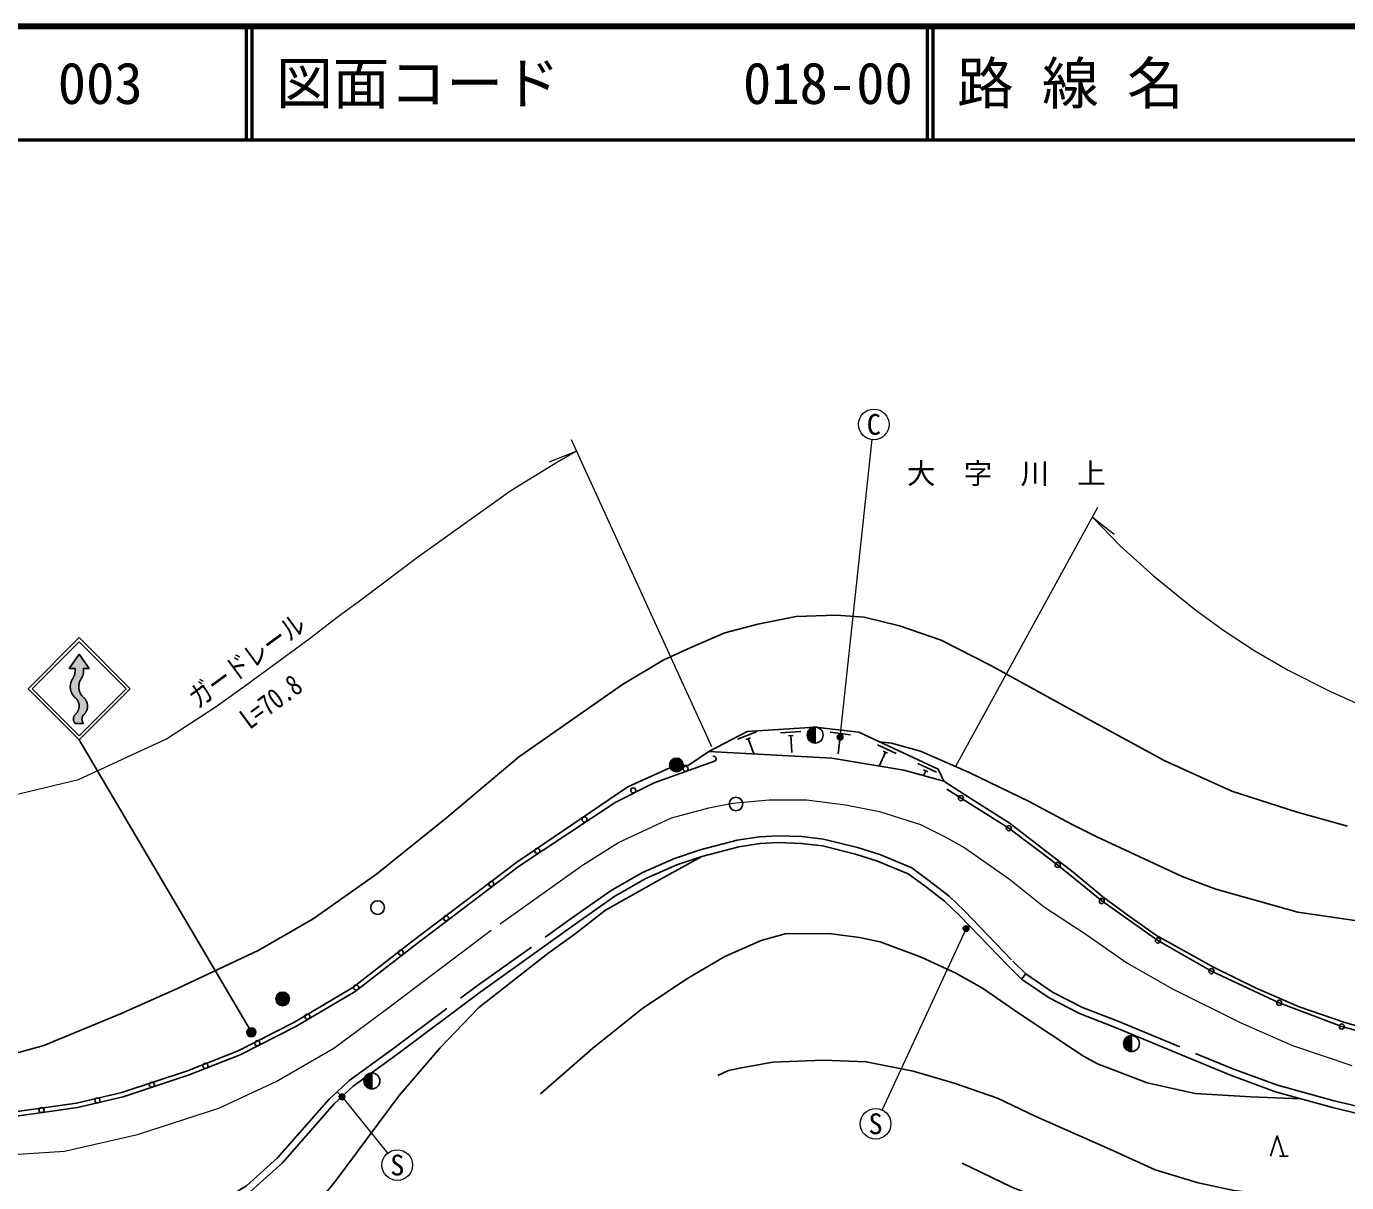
# Model space of a CAD drawing. Units: millimetres on the paper, with parts at other scales. Extents: x 40 to 680, y 20 to 380.
# Drawn here: x 98.4 to 214.7, y 278.2 to 380 of the extents above; entities that cross this region are included whole.
import ezdxf
from ezdxf.enums import TextEntityAlignment as Align

# ---------------------------------------------------------------- set-up
doc = ezdxf.new("R2010")
doc.units = ezdxf.units.MM
doc.linetypes.add('CHAIN', pattern=[18.5, 12, -1.5, 3.5, -1.5])
doc.linetypes.add('DASHED', pattern=[7.5, 6, -1.5])
for name, color, linetype, lineweight in [('M-BGD', 7, 'Continuous', 25), ('M-BMK', 2, 'CHAIN', 13), ('M-BMK-SRVR', 3, 'Continuous', 25), ('M-STR-HTXT', 7, 'Continuous', 13), ('M-STR-STRC', 7, 'Continuous', 25), ('M-TTL', 2, 'Continuous', 140), ('M-TTL-LINE', 7, 'Continuous', 50)]:
    doc.layers.add(name, color=color, linetype=linetype, lineweight=lineweight)
doc.layers.add('M-BMK-HTXT', color=7, linetype='Continuous')
doc.layers.add('M-TTL-TXT', color=7, linetype='Continuous')
doc.styles.add('ＭＳ ゴシック', font='')
doc.styles.get('ＭＳ ゴシック').set_extended_font_data('MS Gothic')

msp = doc.modelspace()

# ---------------------------------------------------------------- hatches: boundary and pattern name
at = {"layer": 'M-BGD'}
for points in [[(167.879, 318.277, 0.41421), (167.179, 317.577, 0.41421), (167.879, 316.877)], [(155.053, 314.952, -0.41421), (155.653, 315.552, -0.41421), (156.253, 314.952, -1)], [(120.358, 294.334, -0.41421), (120.958, 294.934, -0.41421), (121.558, 294.334, -1)], [(195.754, 291.103, 0.41421), (195.054, 290.403, 0.41421), (195.754, 289.703)], [(128.825, 287.811, 0.41421), (128.125, 287.111, 0.41421), (128.825, 286.411)]]:
    msp.add_hatch(color=256, dxfattribs=at).paths.add_polyline_path(points)
at = {"layer": 'M-STR-STRC'}
for points in [[(102.998, 321.81), (102.998, 321.861), (102.999, 321.912), (103.003, 321.963), (103.009, 322.014), (103.017, 322.065), (103.027, 322.115), (103.039, 322.165), (103.053, 322.214), (103.069, 322.263), (103.086, 322.311), (103.106, 322.358), (103.127, 322.405), (103.15, 322.451), (103.175, 322.496), (103.202, 322.539), (103.213, 322.556), (103.239, 322.595), (103.263, 322.635), (103.285, 322.676), (103.306, 322.718), (103.326, 322.761), (103.343, 322.804), (103.359, 322.849), (103.373, 322.893), (103.385, 322.939), (103.396, 322.984), (103.405, 323.03), (103.412, 323.077), (103.417, 323.123), (103.42, 323.17), (103.422, 323.217), (103.421, 323.264), (103.419, 323.311), (103.415, 323.357), (103.409, 323.404), (103.401, 323.45), (103.4, 323.455), (103.9, 323.455), (103.025, 324.705), (102.15, 323.455), (102.65, 323.455), (102.658, 323.409), (102.664, 323.363), (102.669, 323.316), (102.671, 323.269), (102.672, 323.222), (102.67, 323.175), (102.667, 323.129), (102.662, 323.082), (102.656, 323.036), (102.647, 322.99), (102.637, 322.944), (102.625, 322.899), (102.611, 322.854), (102.595, 322.81), (102.578, 322.766), (102.559, 322.723), (102.538, 322.681), (102.515, 322.64), (102.491, 322.6), (102.466, 322.56), (102.463, 322.556), (102.435, 322.512), (102.41, 322.468), (102.386, 322.423), (102.364, 322.376), (102.344, 322.329), (102.325, 322.281), (102.309, 322.233), (102.294, 322.184), (102.282, 322.134), (102.271, 322.084), (102.262, 322.033), (102.255, 321.983), (102.251, 321.932), (102.248, 321.88), (102.247, 321.829), (102.249, 321.778), (102.252, 321.727), (102.257, 321.676), (102.265, 321.625), (102.274, 321.575), (102.285, 321.525), (102.299, 321.475), (102.314, 321.426), (102.331, 321.378), (102.35, 321.33), (102.371, 321.283), (102.393, 321.237), (102.418, 321.192), (102.444, 321.148), (102.472, 321.105), (102.502, 321.063), (102.533, 321.023), (102.566, 320.983), (102.6, 320.945), (102.636, 320.908), (102.65, 320.894), (102.68, 320.87), (102.708, 320.846), (102.736, 320.82), (102.762, 320.793), (102.788, 320.765), (102.812, 320.736), (102.835, 320.706), (102.857, 320.675), (102.878, 320.644), (102.897, 320.611), (102.916, 320.578), (102.932, 320.545), (102.948, 320.51), (102.962, 320.475), (102.975, 320.44), (102.986, 320.403), (102.996, 320.367), (103.005, 320.33), (103.012, 320.293), (103.017, 320.256), (103.022, 320.218), (103.024, 320.181), (103.025, 320.143), (103.025, 320.105), (103.023, 320.067), (103.02, 320.03), (103.015, 319.992), (103.009, 319.955), (103.001, 319.918), (102.992, 319.881), (102.982, 319.845), (102.97, 319.809), (102.956, 319.774), (102.942, 319.739), (102.925, 319.705), (102.908, 319.671), (102.889, 319.639), (102.869, 319.606), (102.848, 319.575), (102.826, 319.545), (102.802, 319.515), (102.777, 319.487), (102.751, 319.459), (102.724, 319.433), (102.696, 319.407), (102.667, 319.383), (102.65, 319.37), (102.636, 319.349), (102.622, 319.327), (102.609, 319.305), (102.597, 319.283), (102.586, 319.26), (102.576, 319.236), (102.567, 319.213), (102.558, 319.189), (102.551, 319.164), (102.544, 319.139), (102.539, 319.115), (102.535, 319.089), (102.531, 319.064), (102.529, 319.039), (102.527, 319.013), (102.527, 318.988), (102.527, 318.962), (102.529, 318.937), (102.531, 318.912), (102.535, 318.886), (102.539, 318.861), (102.545, 318.836), (102.551, 318.812), (102.559, 318.787), (102.567, 318.763), (102.576, 318.739), (102.587, 318.716), (102.598, 318.693), (102.61, 318.671), (102.623, 318.649), (102.636, 318.627), (102.65, 318.607), (103.4, 318.607), (103.379, 318.637), (103.354, 318.678), (103.332, 318.722), (103.313, 318.766), (103.298, 318.813), (103.287, 318.86), (103.28, 318.908), (103.276, 318.956), (103.276, 319.005), (103.28, 319.053), (103.288, 319.101), (103.299, 319.148), (103.314, 319.194), (103.333, 319.239), (103.355, 319.282), (103.38, 319.324), (103.401, 319.351), (103.43, 319.376), (103.459, 319.401), (103.487, 319.428), (103.514, 319.456), (103.539, 319.485), (103.564, 319.514), (103.587, 319.545), (103.609, 319.577), (103.63, 319.609), (103.65, 319.642), (103.668, 319.676), (103.685, 319.711), (103.7, 319.746), (103.714, 319.782), (103.727, 319.818), (103.738, 319.855), (103.748, 319.893), (103.756, 319.93), (103.763, 319.968), (103.768, 320.006), (103.772, 320.045), (103.775, 320.083), (103.775, 320.122), (103.775, 320.16), (103.772, 320.199), (103.769, 320.237), (103.763, 320.275), (103.757, 320.313), (103.749, 320.351), (103.739, 320.388), (103.728, 320.425), (103.715, 320.461), (103.701, 320.497), (103.686, 320.533), (103.669, 320.567), (103.651, 320.601), (103.631, 320.635), (103.611, 320.667), (103.589, 320.699), (103.565, 320.729), (103.541, 320.759), (103.515, 320.788), (103.489, 320.816), (103.461, 320.843), (103.432, 320.868), (103.402, 320.893), (103.4, 320.895), (103.363, 320.931), (103.328, 320.969), (103.295, 321.008), (103.263, 321.048), (103.233, 321.089), (103.205, 321.132), (103.178, 321.176), (103.153, 321.22), (103.129, 321.266), (103.108, 321.312), (103.088, 321.36), (103.07, 321.408), (103.054, 321.456), (103.04, 321.506), (103.028, 321.556), (103.018, 321.606), (103.01, 321.656), (103.004, 321.707), (103, 321.758)], [(170.272, 317.551, -1), (169.879, 317.241, -0.41421), (169.921, 317.593, -0.41421)], [(180.952, 300.442, -0.41421), (181.104, 300.761, -0.41421), (181.423, 300.609, -1)], [(117.869, 291.187, -0.41421), (117.992, 291.739, -0.41421), (118.544, 291.616, -1)], [(126.175, 285.454, -1), (126.211, 285.952, -1)]]:
    msp.add_hatch(color=256, dxfattribs=at).paths.add_polyline_path(points)

# ---------------------------------------------------------------- linework, layer by layer
at = {"layer": 'M-BGD'}
for p, q in [((162.716, 317.862), (161.031, 317.228)), ((166.62, 317.894), (164.824, 317.776)), ((167.879, 318.277), (167.879, 316.877)), ((171.001, 317.61), (169.213, 317.819)), ((162.175, 317.338), (161.782, 317.191)), ((161.979, 317.265), (162.488, 315.912)), ((165.951, 317.549), (165.532, 317.522)), ((165.741, 317.536), (165.84, 316.039)), ((170.281, 317.392), (169.864, 317.441)), ((170.072, 317.417), (169.898, 315.927)), ((175.02, 315.963), (173.388, 316.724)), ((174.077, 316.072), (173.508, 314.851)), ((174.268, 315.983), (173.887, 316.161)), ((178.573, 314.307), (176.941, 315.068)), ((177.82, 314.327), (177.44, 314.504)), ((177.63, 314.415), (177.442, 314.011)), ((186.052, 296.089), (186.436, 296.553)), ((195.754, 291.103), (195.754, 289.703)), ((128.825, 287.811), (128.825, 286.411)), ((126.193, 285.703), (125.764, 286.16)), ((208.798, 280.482), (209.55, 280.482))]:
    msp.add_line(p, q, dxfattribs=at)
for points in [[(95.22, 288.945), (99.927, 290.241), (106.686, 293.028), (111.76, 295.28), (118.867, 298.616), (123.636, 301.381), (129.242, 305.337), (135.392, 310.297), (141.739, 315.64), (150.918, 322.039), (154.477, 324.166), (156.863, 325.248), (159.92, 326.575), (162.829, 327.342), (166.206, 328.019), (169.743, 328.149), (172.2, 327.952), (175.303, 327.211), (178.99, 325.933), (183.291, 323.73), (188.522, 320.862), (193.339, 318.205), (198.705, 315.306), (204.608, 312.649), (210.362, 310.8), (214.789, 309.549)], [(179.207, 313.524), (178.709, 314.574), (171.734, 317.826), (167.879, 318.277), (161.877, 317.883), (158.516, 316.133)], [(173.547, 316.981), (174.597, 316.87), (177.16, 316.158), (181.462, 314.283), (186.748, 311.716), (190.471, 309.735), (192.706, 308.603), (200.215, 305.111), (203.194, 304.009), (207.812, 302.721), (210.426, 301.984), (215.857, 301.189)], [(85.756, 286.402), (94.815, 284.043), (102.81, 285.151), (106.792, 286.084), (112.587, 288.015), (117.04, 289.773), (121.939, 292.262), (127.137, 295.332), (132.325, 299.365), (141.583, 306.38), (151.371, 313.019), (155.653, 314.952), (156.697, 314.9), (158.516, 316.133), (169.346, 315.53), (175.683, 314.496), (179.207, 313.524)], [(94.792, 283.636), (102.883, 284.758), (106.901, 285.699), (112.724, 287.639), (117.205, 289.408), (122.131, 291.911), (127.362, 295), (132.568, 299.048), (141.816, 306.055), (150.247, 311.65), (153.7, 313.367), (159.011, 315.276)], [(179.207, 313.524), (181.531, 312.005), (184.987, 309.832), (190.621, 305.497), (193.244, 303.324), (195.556, 301.615), (197.966, 299.922), (202.972, 297.143), (206.745, 295.285), (210.535, 293.64), (214.541, 292.259), (220.862, 290.5)], [(179.474, 312.812), (184.948, 309.375), (189.25, 306.136), (193.135, 302.961), (198.09, 299.483), (202.808, 296.785), (208.78, 293.987), (214.279, 291.902), (220.614, 290.168), (235.036, 286.96), (240.642, 285.532), (250.352, 282.517), (255.99, 280.075)], [(118.121, 277.375), (120.94, 279.905), (125.502, 285.089), (127.167, 286.657), (130.983, 289.42), (138.354, 294.932), (146.932, 301.073), (150.221, 303.373), (152.953, 304.941), (155.708, 306.159), (157.907, 306.894), (161.143, 307.727), (163.038, 308.028), (164.618, 308.101), (166.656, 308.036), (168.519, 307.815), (171.443, 307.086), (173.381, 306.483), (176.092, 305.351), (177.455, 304.346), (179.286, 302.932), (180.606, 301.681), (184.879, 297.251), (186.052, 296.089), (188.501, 294.419), (191.188, 293.039), (194.256, 291.842), (204.47, 287.613), (208.453, 286.162), (213.477, 284.785), (219.674, 283.287)], [(87.724, 269.158), (89.027, 269.158), (91.209, 268.855), (94.069, 268.056), (99.389, 266.572), (103.959, 265.53), (107.776, 265.322), (111.499, 265.489), (114.451, 266.46), (116.766, 268.262), (120.124, 271.459), (125.665, 278.372), (131.237, 285.829), (134.81, 289.992), (138.211, 293.549), (144.329, 298.326), (146.607, 299.972), (149.415, 302.157), (154.372, 304.954), (157.907, 306.894)], [(210.718, 285.541), (206.259, 285.725), (201.377, 286.011), (197.15, 286.944), (192.775, 288.621), (191.526, 289.297), (185.859, 293.06), (182.623, 295.276), (180.285, 296.59), (177.228, 298.003), (173.598, 299.359), (171.797, 299.735), (169.085, 300.1), (165.238, 300.064), (163.129, 299.484), (159.914, 298.072), (156.726, 296.203), (152.7, 293.533), (148.28, 290.006), (143.69, 285.98)], [(159.294, 287.582), (160.232, 288.039), (161.384, 288.268), (164.146, 288.755), (168.588, 288.948), (172.379, 288.798), (176.532, 287.973), (180.144, 286.922), (183.96, 285.58), (187.34, 283.986), (193.845, 281.105), (197.856, 279.289), (201.621, 278.13), (204.783, 277.45), (208.99, 276.958), (212.694, 276.998), (219.944, 277.398), (227.332, 277.627), (236.499, 277.58), (243.934, 277.425), (246.915, 277.144)], [(96.403, 275.685), (97.468, 275.303), (101.234, 274.452), (104.738, 274.137), (106.778, 274.165), (110.008, 274.554), (112.941, 275.188), (115.7, 276.602), (117.762, 277.859), (120.513, 280.328), (125.07, 285.507), (125.764, 286.16)], [(208.011, 280.482), (208.593, 282.264), (209.175, 280.482)], [(264.769, 267.155), (261.382, 268.446), (257.289, 269.817), (253.334, 270.808), (251.356, 271.046), (247.439, 271.185), (234.062, 270.843), (228.776, 270.134), (224.641, 269.623), (219.979, 269.235), (210.805, 269.722), (205.716, 270.393), (201.7, 271.446), (194.758, 273.951), (185.222, 277.763), (180.848, 279.878)]]:
    msp.add_lwpolyline(points, dxfattribs=at)
at = {"layer": 'M-BGD', "linetype": 'DASHED'}
msp.add_lwpolyline([(125.764, 286.16), (126.784, 287.12), (130.627, 289.903), (138, 295.416), (146.586, 301.563), (149.899, 303.88), (152.682, 305.477), (155.491, 306.719), (157.737, 307.47), (161.021, 308.316), (162.977, 308.626), (164.614, 308.702), (166.701, 308.635), (168.627, 308.407), (171.605, 307.664), (173.586, 307.048), (176.39, 305.876), (177.817, 304.825), (179.677, 303.388), (181.028, 302.107), (185.307, 297.673), (186.436, 296.553), (188.809, 294.936), (191.435, 293.587), (194.48, 292.398), (204.687, 288.173), (208.635, 286.734), (213.627, 285.366), (219.807, 283.872)], dxfattribs=at)
at = {"layer": 'M-BGD'}
for centre, radius in [((167.879, 317.577), 0.7), ((155.653, 314.952), 0.6), ((156.469, 314.601), 0.225), ((151.853, 312.7), 0.225), ((180.731, 312.023), 0.225), ((147.568, 310.142), 0.225), ((184.948, 309.375), 0.225), ((143.402, 307.377), 0.225), ((189.25, 306.136), 0.225), ((139.342, 304.463), 0.225), ((129.325, 302.384), 0.6), ((193.135, 302.961), 0.225), ((135.357, 301.443), 0.225), ((198.09, 299.483), 0.225), ((131.381, 298.41), 0.225), ((202.808, 296.785), 0.225), ((127.434, 295.341), 0.225), ((120.958, 294.334), 0.6), ((208.78, 293.987), 0.225), ((123.147, 292.772), 0.225), ((214.279, 291.902), 0.225), ((195.754, 290.403), 0.7), ((118.729, 290.435), 0.225), ((114.149, 288.443), 0.225), ((128.825, 287.111), 0.7), ((109.435, 286.78), 0.225), ((104.635, 285.399), 0.225), ((99.713, 284.545), 0.225)]:
    msp.add_circle(centre, radius, dxfattribs=at)
msp.add_arc((158.935, 315.487), 0.225, 289.76612, 109.76612, dxfattribs=at)
at = {"layer": 'M-BMK'}
msp.add_lwpolyline([(95.68, 280.536), (101.727, 280.92), (108.171, 282.381), (115.344, 284.707), (120.394, 287.06), (125.46, 290.009), (129.754, 293.175), (140.118, 300.963), (147.372, 306.13), (150.567, 308.124), (155.216, 310.286), (158.504, 311.164), (160.607, 311.592), (163.819, 311.875), (167.129, 311.885), (170.566, 311.435), (173.556, 310.839), (177.173, 309.69), (179.283, 308.646), (181.071, 307.648), (184.993, 304.896), (188.087, 302.421), (191.636, 300.103), (195.332, 297.506), (199.355, 295.233), (205.335, 292.269), (209.934, 290.236), (215.171, 288.47)], dxfattribs=at)
at = {"layer": 'M-BMK-SRVR'}
msp.add_circle((160.905, 311.507), 0.6, dxfattribs=at)
at = {"layer": 'M-STR-HTXT'}
for p, q in [((146.39, 343.622), (158.748, 316.569)), ((170.076, 317.396), (172.905, 343.599)), ((146.705, 342.539), (144.431, 341.614)), ((192.763, 337.614), (180.247, 314.804)), ((192.309, 336.786), (194.236, 335.266)), ((181.188, 300.525), (173.777, 284.56)), ((126.193, 285.703), (130.212, 280.749))]:
    msp.add_line(p, q, dxfattribs=at)
for points in [[(93.034, 311.257), (97.939, 312.468), (102.965, 313.65), (110.735, 317.258), (115.094, 320.083), (117.933, 322.123), (123.3, 326.06), (125.765, 327.957), (128.066, 329.622), (132.832, 333.235), (141.062, 339.129), (145.173, 341.65), (146.847, 342.622)], [(192.309, 336.786), (194.747, 334.237), (197.687, 331.598), (201.281, 328.699), (203.796, 326.852), (206.624, 324.998), (209.572, 323.281), (213.229, 321.43), (216.219, 320.09), (219.695, 318.693), (223.887, 317.268), (225.96, 316.662), (235.817, 314.358), (241.992, 312.816), (247.526, 311.55), (250.251, 310.847), (252.119, 310.437), (257.738, 308.981), (260.436, 308.156), (262.546, 307.422), (265.54, 306.215)]]:
    msp.add_lwpolyline(points, dxfattribs=at)
for centre in [(173.05, 344.942), (173.208, 283.336), (131.063, 279.701)]:
    msp.add_circle(centre, 1.35, dxfattribs=at)
at = {"layer": 'M-STR-STRC'}
for p, q in [((98.526, 321.657), (103.026, 326.157)), ((98.88, 321.657), (103.026, 325.803)), ((107.526, 321.657), (103.026, 326.157)), ((107.173, 321.657), (103.026, 325.803)), ((102.15, 323.455), (103.025, 324.705)), ((103.025, 324.705), (103.9, 323.455)), ((102.15, 323.455), (102.65, 323.455)), ((103.4, 323.455), (103.9, 323.455)), ((98.526, 321.657), (103.026, 317.156)), ((98.88, 321.657), (103.026, 317.51)), ((103.026, 317.157), (107.526, 321.657)), ((103.026, 317.51), (107.173, 321.657)), ((103.4, 318.607), (102.65, 318.607)), ((118.207, 291.402), (103.026, 317.157))]:
    msp.add_line(p, q, dxfattribs=at)
msp.add_lwpolyline([(103.025, 324.705), (102.15, 323.455), (102.65, 323.455), (102.658, 323.409), (102.664, 323.363), (102.669, 323.316), (102.671, 323.269), (102.672, 323.222), (102.67, 323.175), (102.667, 323.129), (102.662, 323.082), (102.656, 323.036), (102.647, 322.99), (102.637, 322.944), (102.625, 322.899), (102.611, 322.854), (102.595, 322.81), (102.578, 322.766), (102.559, 322.723), (102.538, 322.681), (102.515, 322.64), (102.491, 322.6), (102.466, 322.56), (102.463, 322.556), (102.435, 322.512), (102.41, 322.468), (102.386, 322.423), (102.364, 322.376), (102.344, 322.329), (102.325, 322.281), (102.309, 322.233), (102.294, 322.184), (102.282, 322.134), (102.271, 322.084), (102.262, 322.033), (102.255, 321.983), (102.251, 321.932), (102.248, 321.88), (102.247, 321.829), (102.249, 321.778), (102.252, 321.727), (102.257, 321.676), (102.265, 321.625), (102.274, 321.575), (102.285, 321.525), (102.299, 321.475), (102.314, 321.426), (102.331, 321.378), (102.35, 321.33), (102.371, 321.283), (102.393, 321.237), (102.418, 321.192), (102.444, 321.148), (102.472, 321.105), (102.502, 321.063), (102.533, 321.023), (102.566, 320.983), (102.6, 320.945), (102.636, 320.908), (102.65, 320.894), (102.68, 320.87), (102.708, 320.846), (102.736, 320.82), (102.762, 320.793), (102.788, 320.765), (102.812, 320.736), (102.835, 320.706), (102.857, 320.675), (102.878, 320.644), (102.897, 320.611), (102.916, 320.578), (102.932, 320.545), (102.948, 320.51), (102.962, 320.475), (102.975, 320.44), (102.986, 320.403), (102.996, 320.367), (103.005, 320.33), (103.012, 320.293), (103.017, 320.256), (103.022, 320.218), (103.024, 320.181), (103.025, 320.143), (103.025, 320.105), (103.023, 320.067), (103.02, 320.03), (103.015, 319.992), (103.009, 319.955), (103.001, 319.918), (102.992, 319.881), (102.982, 319.845), (102.97, 319.809), (102.956, 319.774), (102.942, 319.739), (102.925, 319.705), (102.908, 319.671), (102.889, 319.639), (102.869, 319.606), (102.848, 319.575), (102.826, 319.545), (102.802, 319.515), (102.777, 319.487), (102.751, 319.459), (102.724, 319.433), (102.696, 319.407), (102.667, 319.383), (102.65, 319.37), (102.636, 319.349), (102.622, 319.327), (102.609, 319.305), (102.597, 319.283), (102.586, 319.26), (102.576, 319.236), (102.567, 319.213), (102.558, 319.189), (102.551, 319.164), (102.544, 319.139), (102.539, 319.115), (102.535, 319.089), (102.531, 319.064), (102.529, 319.039), (102.527, 319.013), (102.527, 318.988), (102.527, 318.962), (102.529, 318.937), (102.531, 318.912), (102.535, 318.886), (102.539, 318.861), (102.545, 318.836), (102.551, 318.812), (102.559, 318.787), (102.567, 318.763), (102.576, 318.739), (102.587, 318.716), (102.598, 318.693), (102.61, 318.671), (102.623, 318.649), (102.636, 318.627), (102.65, 318.607), (103.4, 318.607), (103.386, 318.627), (103.373, 318.647), (103.36, 318.668), (103.348, 318.689), (103.337, 318.711), (103.327, 318.733), (103.318, 318.755), (103.31, 318.778), (103.302, 318.801), (103.296, 318.824), (103.29, 318.848), (103.285, 318.872), (103.282, 318.896), (103.279, 318.92), (103.277, 318.944), (103.276, 318.968), (103.276, 318.993), (103.277, 319.017), (103.279, 319.041), (103.282, 319.065), (103.286, 319.089), (103.291, 319.113), (103.296, 319.136), (103.303, 319.16), (103.31, 319.183), (103.319, 319.206), (103.328, 319.228), (103.338, 319.25), (103.35, 319.272), (103.361, 319.293), (103.374, 319.313), (103.388, 319.334), (103.401, 319.351), (103.43, 319.376), (103.459, 319.401), (103.487, 319.428), (103.514, 319.456), (103.539, 319.485), (103.564, 319.514), (103.587, 319.545), (103.609, 319.577), (103.63, 319.609), (103.65, 319.642), (103.668, 319.676), (103.685, 319.711), (103.7, 319.746), (103.714, 319.782), (103.727, 319.818), (103.738, 319.855), (103.748, 319.893), (103.756, 319.93), (103.763, 319.968), (103.768, 320.006), (103.772, 320.045), (103.775, 320.083), (103.775, 320.122), (103.775, 320.16), (103.772, 320.199), (103.769, 320.237), (103.763, 320.275), (103.757, 320.313), (103.749, 320.351), (103.739, 320.388), (103.728, 320.425), (103.715, 320.461), (103.701, 320.497), (103.686, 320.533), (103.669, 320.567), (103.651, 320.601), (103.631, 320.635), (103.611, 320.667), (103.589, 320.699), (103.565, 320.729), (103.541, 320.759), (103.515, 320.788), (103.489, 320.816), (103.461, 320.843), (103.432, 320.868), (103.402, 320.893), (103.4, 320.895), (103.363, 320.931), (103.328, 320.969), (103.295, 321.008), (103.263, 321.048), (103.233, 321.089), (103.205, 321.132), (103.178, 321.176), (103.153, 321.22), (103.129, 321.266), (103.108, 321.312), (103.088, 321.36), (103.07, 321.408), (103.054, 321.456), (103.04, 321.506), (103.028, 321.556), (103.018, 321.606), (103.01, 321.656), (103.004, 321.707), (103, 321.758), (102.998, 321.81), (102.998, 321.861), (102.999, 321.912), (103.003, 321.963), (103.009, 322.014), (103.017, 322.065), (103.027, 322.115), (103.039, 322.165), (103.053, 322.214), (103.069, 322.263), (103.086, 322.311), (103.106, 322.358), (103.127, 322.405), (103.15, 322.451), (103.175, 322.496), (103.202, 322.539), (103.213, 322.556), (103.239, 322.595), (103.263, 322.635), (103.285, 322.676), (103.306, 322.718), (103.326, 322.761), (103.343, 322.804), (103.359, 322.849), (103.373, 322.893), (103.385, 322.939), (103.396, 322.984), (103.405, 323.03), (103.412, 323.077), (103.417, 323.123), (103.42, 323.17), (103.422, 323.217), (103.421, 323.264), (103.419, 323.311), (103.415, 323.357), (103.409, 323.404), (103.401, 323.45), (103.4, 323.455), (103.9, 323.455)], close=True, dxfattribs=at)
for centre, radius in [((170.076, 317.396), 0.25), ((181.188, 300.525), 0.25), ((118.207, 291.402), 0.4), ((126.193, 285.703), 0.25)]:
    msp.add_circle(centre, radius, dxfattribs=at)
at = {"layer": 'M-TTL'}
msp.add_line((680, 380), (40, 380), dxfattribs=at)
at = {"layer": 'M-TTL-LINE'}
for p, q in [((117.75, 380), (117.75, 370)), ((118.25, 380), (118.25, 370)), ((177.75, 380), (177.75, 370)), ((178.25, 380), (178.25, 370)), ((40, 370), (680, 370))]:
    msp.add_line(p, q, dxfattribs=at)

# ---------------------------------------------------------------- texts
at = {"layer": 'M-BMK-HTXT', "style": 'ＭＳ ゴシック'}
msp.add_text('大\u3000字\u3000川\u3000上', height=1.833, dxfattribs=at).set_placement((175.98, 339.158), align=Align.BOTTOM_LEFT)
at = {"layer": 'M-STR-HTXT', "style": 'ＭＳ ゴシック'}
for s, p in [('C', (173.05, 344.942)), ('S', (173.208, 283.336)), ('S', (131.063, 279.701))]:
    msp.add_text(s, height=1.833, dxfattribs=at).set_placement(p, align=Align.MIDDLE_CENTER)
at = {"layer": 'M-STR-HTXT', "style": 'ＭＳ ゴシック', "width": 0.8}
for s, p in [('ガードレール', (118.658, 322.964)), ('L=70.8', (120.784, 319.337))]:
    msp.add_text(s, height=1.833, rotation=36.26, dxfattribs=at).set_placement(p, align=Align.BOTTOM_CENTER)
at = {"layer": 'M-TTL-TXT', "style": 'ＭＳ ゴシック'}
for s, p in [('図面コード', (120.38, 375)), ('路 線 名', (180.38, 375)), ('003', (101.142, 375)), ('018-00', (161.521, 375))]:
    msp.add_text(s, height=3.666, dxfattribs=at).set_placement(p, align=Align.MIDDLE_LEFT)

doc.saveas('drawing.dxf')
